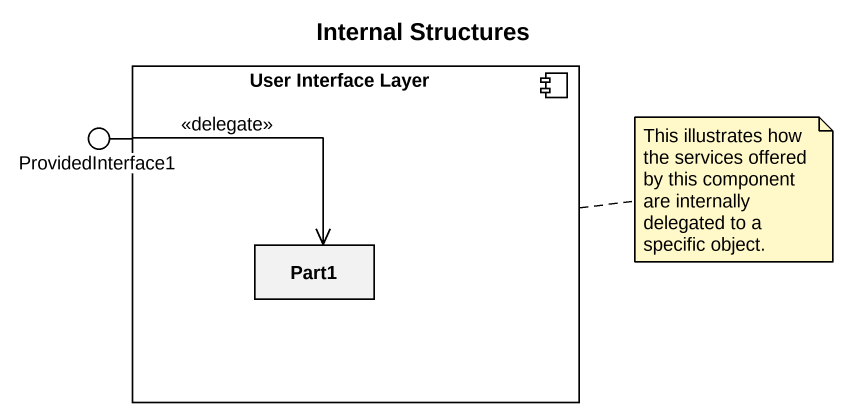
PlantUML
@startuml
title Internal Structures
component "User Interface Layer" as User_Interface_Layer {
  rectangle Part1
}
() ProvidedInterface1
User_Interface_Layer -left- ProvidedInterface1
ProvidedInterface1 --> Part1 : <<delegate>>
note right of User_Interface_Layer : This illustrates how the services offered by this component are internally delegated to a specific object.
@enduml
